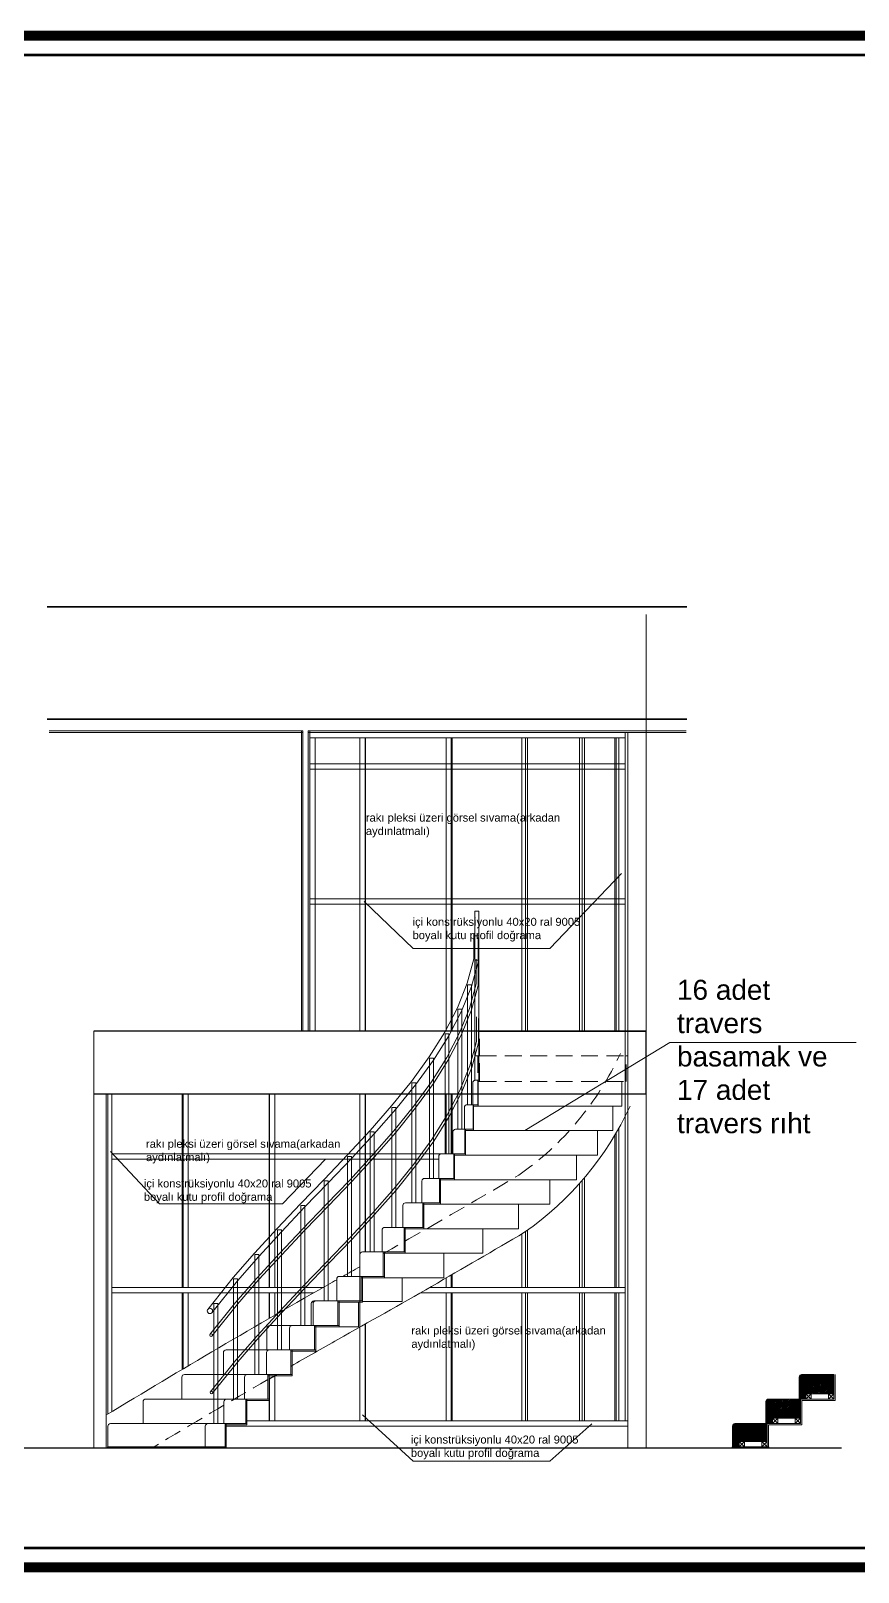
# Model space of a CAD drawing. Header units: millimetres. Extents: x 54215 to 67697, y 23496 to 56611.
# Drawn here: x 57232 to 57853, y 23598 to 24753 of the extents above; entities that cross this region are included whole.
import ezdxf

# ---------------------------------------------------------------- set-up
doc = ezdxf.new("R2010")
doc.units = ezdxf.units.MM
doc.linetypes.add('DASHED', pattern=[19.05, 12.7, -6.35])
for name, color, linetype, lineweight in [('no3_ahsap gorunus arka ince', 53, 'Continuous', 15), ('no3_ahsap gorunus on ince', 32, 'Continuous', 13), ('no3_duvar kaplama', 8, 'Continuous', 0), ('no3_duvar mevcut', 4, 'Continuous', 35), ('no3_döşeme kaplama trimli', 8, 'Continuous', 0), ('no3_kutu profil gorunus', 8, 'Continuous', 0), ('no3_kutuprofil kesit', 74, 'Continuous', 18), ('no3_lejand', 255, 'Continuous', 13), ('no3_tefriş arka ince', 65, 'Continuous', 13), ('no3_yazı duvar', 152, 'Continuous', 0), ('no3_yazı tefriş', 152, 'Continuous', 0)]:
    doc.layers.add(name, color=color, linetype=linetype, lineweight=lineweight)
for name, color, linetype, lineweight, true_color in [('no3_ahsap kesit on', 7, 'Continuous', 20, 0xfca103), ('no3_alçıpan kesit', 7, 'Continuous', 20, 0xf5003d), ('no3_tefriş ön ince', 7, 'Continuous', 18, 0x8c1aff)]:
    doc.layers.add(name, color=color, linetype=linetype, lineweight=lineweight, true_color=true_color)
doc.styles.get("Standard").update_dxf_attribs({"font": 'arial.ttf'})

msp = doc.modelspace()

# ---------------------------------------------------------------- hatches: boundary and pattern name
at = {"layer": 'no3_duvar kaplama'}
h = msp.add_hatch(dxfattribs=at)
h.set_pattern_fill('JIS_STN_2.5', color=256, scale=0.4)
h.set_pattern_definition([(45, (46579.7978, 5935.122), (-0.70710678, 0.70710678), []), (45, (46580.5038, 5935.122), (-0.70710678, 0.70710678), [0.48, -0.2])])
h.paths.add_polyline_path([(57834.287, 23745.833), (57810.287, 23745.833, 0.41421356), (57808.287, 23743.833), (57808.287, 23727.451), (57809.287, 23727.451), (57813.287, 23727.451), (57813.287, 23731.451), (57834.287, 23731.451)])
h = msp.add_hatch(dxfattribs=at)
h.set_pattern_fill('JIS_STN_2.5', color=256, scale=0.4)
h.set_pattern_definition([(45, (46554.7978, 5916.7397), (-0.70710678, 0.70710678), []), (45, (46555.5038, 5916.7397), (-0.70710678, 0.70710678), [0.48, -0.2])])
h.paths.add_polyline_path([(57809.287, 23727.451), (57785.287, 23727.451, 0.41421356), (57783.287, 23725.451), (57783.287, 23709.068), (57784.287, 23709.068), (57788.287, 23709.068), (57788.287, 23713.068), (57809.287, 23713.068)])
h = msp.add_hatch(dxfattribs=at)
h.set_pattern_fill('JIS_STN_2.5', color=256, scale=0.4)
h.set_pattern_definition([(45, (46529.7978, 5898.3573), (-0.70710678, 0.70710678), []), (45, (46530.5038, 5898.3573), (-0.70710678, 0.70710678), [0.48, -0.2])])
edge = h.paths.add_edge_path()
edge.add_line((57784.287, 23709.068), (57760.287, 23709.068))
edge.add_arc((57760.287, 23707.068), 2, 90, 180)
edge.add_line((57758.287, 23707.068), (57758.287, 23691.686))
edge.add_line((57758.287, 23691.686), (57759.287, 23691.686))
edge.add_line((57759.287, 23691.686), (57763.287, 23691.686))
edge.add_line((57763.287, 23691.686), (57763.287, 23695.686))
edge.add_line((57763.287, 23695.686), (57784.287, 23695.686))
edge.add_line((57784.287, 23695.686), (57784.287, 23709.068))

# ---------------------------------------------------------------- linework, layer by layer
for p, q in [((57568.441, 24003.186), (57693.441, 24003.186)), ((57839.905, 23690.686), (57003.61, 23690.686)), ((57289.674, 23690.686), (57289.674, 23691.686)), ((57289.674, 23691.686), (57362.708, 23691.686)), ((57362.708, 23691.686), (57377.551, 23691.686))]:
    msp.add_line(p, q)
at = {"color": 252, "const_width": 2.031}
msp.add_lwpolyline([(58449.655, 24230.129, -0.41421356), (58440.109, 24220.583), (58079.769, 24220.583, 0.41421356), (58055.905, 24196.72), (58055.905, 23964.768, 0.41421356), (58079.769, 23940.905), (58440.109, 23940.905, -0.41421356), (58449.655, 23931.359), (58449.655, 23615.714), (55711.249, 23615.714), (55711.249, 24735.078), (58449.655, 24735.078), (58449.655, 24230.129)], format="xyb", dxfattribs=at)
msp.add_lwpolyline([(57279.183, 23956.186), (57693.441, 23956.186), (57693.441, 24003.186), (57279.183, 24003.186)])
msp.add_lwpolyline([(57410.574, 23742.532, -0.00025532), (57416.281, 23745.833)], format="xyb")
msp.add_lwpolyline([(57758.287, 23691.686), (57785.287, 23691.686), (57785.287, 23690.686), (57758.287, 23690.686)], close=True)
at = {"layer": 'no3_ahsap gorunus arka ince'}
for p, q in [((57442.27, 23782.598), (57442.27, 23798.98)), ((57444.27, 23800.98), (57445.41, 23800.98)), ((57408.939, 23764.216), (57408.939, 23780.598)), ((57410.939, 23782.598), (57427.937, 23782.598)), ((57376.357, 23745.833), (57376.357, 23762.216)), ((57410.663, 23764.216), (57378.357, 23764.216)), ((57347.196, 23745.833), (57394.143, 23745.833)), ((57345.196, 23727.451), (57345.196, 23743.833)), ((57316.101, 23709.068), (57316.101, 23725.451)), ((57318.101, 23727.451), (57378.719, 23727.451)), ((57289.674, 23707.068), (57289.674, 23690.686)), ((57291.674, 23709.068), (57378.383, 23709.068))]:
    msp.add_line(p, q, dxfattribs=at)
for centre in [(57444.27, 23798.98), (57410.939, 23780.598), (57378.357, 23762.216), (57347.196, 23743.833), (57318.101, 23725.451), (57291.674, 23707.068)]:
    msp.add_arc(centre, 2, 90, 180, dxfattribs=at)
at = {"layer": 'no3_ahsap gorunus on ince'}
msp.add_lwpolyline([(57563.368, 23956.186), (57563.368, 23948.039), (57567.309, 23948.039), (57567.309, 23956.186)], dxfattribs=at)
for points in [[(57557.125, 23929.657), (57563.652, 23929.657), (57563.652, 23948.039), (57559.125, 23948.039, 0.41421356), (57557.125, 23946.039)], [(57548.566, 23911.274), (57557.543, 23911.274), (57557.543, 23929.657), (57550.566, 23929.657, 0.41421356), (57548.566, 23927.657)], [(57537.868, 23892.892), (57549.11, 23892.892), (57549.11, 23911.274), (57539.868, 23911.274, 0.41421356), (57537.868, 23909.274)], [(57525.253, 23874.51), (57538.527, 23874.51), (57538.527, 23892.892), (57527.253, 23892.892, 0.41421356), (57525.253, 23890.892)], [(57512.98, 23874.51), (57526.013, 23874.51), (57526.013, 23856.127), (57510.98, 23856.127), (57510.98, 23872.51, -0.41421356)], [(57495.346, 23837.745), (57511.826, 23837.745), (57511.826, 23856.127), (57497.346, 23856.127, 0.41421356), (57495.346, 23854.127)], [(57478.674, 23819.363), (57496.26, 23819.363), (57496.26, 23837.745), (57480.674, 23837.745, 0.41421356), (57478.674, 23835.745)], [(57461.308, 23800.98), (57479.636, 23800.98), (57479.636, 23819.363), (57463.308, 23819.363, 0.41421356), (57461.308, 23817.363)], [(57443.601, 23782.598), (57462.299, 23782.598), (57462.299, 23800.98), (57445.601, 23800.98, 0.41421356), (57443.601, 23798.98)], [(57425.937, 23764.216), (57444.606, 23764.216), (57444.606, 23782.598), (57427.937, 23782.598, 0.41421356), (57425.937, 23780.598)], [(57410.663, 23764.216), (57426.924, 23764.216), (57426.924, 23745.833), (57408.663, 23745.833), (57408.663, 23762.216, -0.41421356)], [(57394.143, 23745.833), (57409.619, 23745.833), (57409.619, 23727.451), (57392.143, 23727.451), (57392.143, 23743.833, -0.41421356)], [(57378.719, 23727.451), (57393.047, 23727.451), (57393.047, 23709.068), (57376.719, 23709.068), (57376.719, 23725.451, -0.41421356)], [(57364.708, 23709.068), (57377.551, 23709.068), (57377.551, 23691.686), (57362.708, 23691.686), (57362.708, 23707.068, -0.41421356)]]:
    msp.add_lwpolyline(points, format="xyb", close=True, dxfattribs=at)
at = {"layer": 'no3_ahsap kesit on'}
for points in [[(57834.287, 23745.833), (57810.287, 23745.833, 0.41421356), (57808.287, 23743.833), (57808.287, 23727.451), (57813.287, 23727.451), (57813.287, 23731.451), (57834.287, 23731.451)], [(57809.287, 23727.451), (57785.287, 23727.451, 0.41421356), (57783.287, 23725.451), (57783.287, 23709.068), (57788.287, 23709.068), (57788.287, 23713.068), (57809.287, 23713.068)], [(57784.287, 23709.068), (57760.287, 23709.068, 0.41421356), (57758.287, 23707.068), (57758.287, 23691.686), (57763.287, 23691.686), (57763.287, 23695.686), (57784.287, 23695.686)]]:
    msp.add_lwpolyline(points, format="xyb", dxfattribs=at)
at = {"layer": 'no3_alçıpan kesit'}
for p, q in [((57436.041, 24228.386), (57245.529, 24228.386)), ((57436.041, 24227.186), (57245.529, 24227.186)), ((57434.841, 24003.186), (57434.841, 24228.386)), ((57436.041, 24003.186), (57436.041, 24228.386)), ((57440.041, 24003.186), (57440.041, 24228.386)), ((57723.414, 24228.386), (57440.041, 24228.386)), ((57723.414, 24227.186), (57440.041, 24227.186)), ((57441.241, 24003.186), (57441.241, 24228.386))]:
    msp.add_line(p, q, dxfattribs=at)
at = {"layer": 'no3_duvar mevcut'}
for p, q in [((57244.126, 24321.268), (57723.916, 24321.268)), ((57244.126, 24237.21), (57723.916, 24237.21))]:
    msp.add_line(p, q, dxfattribs=at)
at = {"layer": 'no3_döşeme kaplama trimli', "linetype": 'DASHED'}
for points in [[(57496.26, 23836.537, 0.00391706), (57597.944, 23895.26, 0.13292939), (57674.107, 23986.476)], [(57324.328, 23691.686, -0.00383457), (57409.619, 23741.979)]]:
    msp.add_lwpolyline(points, format="xyb", dxfattribs=at)
at = {"layer": 'no3_kutu profil gorunus'}
for points in [[(57567.839, 24003.186), (57564.839, 24003.186), (57564.839, 24093.186), (57567.839, 24093.186)], [(57567.839, 23984.804), (57564.839, 23984.804), (57564.839, 24074.804), (57567.839, 24074.804)], [(57567.839, 23966.421), (57564.839, 23966.421), (57564.839, 24056.421), (57567.839, 24056.421)], [(57562.472, 23948.039), (57559.472, 23948.039), (57559.472, 24038.039), (57562.472, 24038.039)], [(57555.138, 23929.657), (57552.138, 23929.657), (57552.138, 24019.657), (57555.138, 24019.657)], [(57545.573, 23911.274), (57542.573, 23911.274), (57542.573, 24001.274), (57545.573, 24001.274)], [(57533.974, 23892.892), (57530.974, 23892.892), (57530.974, 23982.892), (57533.974, 23982.892)], [(57520.581, 23874.51), (57517.581, 23874.51), (57517.581, 23964.51), (57520.581, 23964.51)], [(57505.67, 23856.127), (57502.67, 23856.127), (57502.67, 23946.127), (57505.67, 23946.127)], [(57489.551, 23837.745), (57486.551, 23837.745), (57486.551, 23927.745), (57489.551, 23927.745)], [(57472.556, 23819.363), (57469.556, 23819.363), (57469.556, 23909.363), (57472.556, 23909.363)], [(57455.034, 23800.98), (57452.034, 23800.98), (57452.034, 23890.98), (57455.034, 23890.98)], [(57437.356, 23782.598), (57434.356, 23782.598), (57434.356, 23872.598), (57437.356, 23872.598)], [(57419.878, 23764.216), (57416.878, 23764.216), (57416.878, 23854.216), (57419.878, 23854.216)], [(57402.965, 23745.833), (57399.965, 23745.833), (57399.965, 23835.833), (57402.965, 23835.833)], [(57386.967, 23727.451), (57383.967, 23727.451), (57383.967, 23817.451), (57386.967, 23817.451)], [(57372.214, 23709.068), (57369.214, 23709.068), (57369.214, 23799.068), (57372.214, 23799.068)]]:
    msp.add_lwpolyline(points, close=True, dxfattribs=at)
for points in [[(57364.574, 23794.608), (57383.787, 23818.548), (57399.785, 23836.93), (57416.698, 23855.312), (57434.176, 23873.695), (57451.854, 23892.077), (57469.532, 23910.459), (57486.371, 23928.842), (57502.49, 23947.224), (57517.401, 23965.606), (57530.794, 23983.989), (57542.393, 24002.371), (57551.959, 24020.753), (57559.292, 24039.136), (57564.243, 24057.518), (57564.243, 24075.9)], [(57367.68, 23792.085), (57386.893, 23816.025), (57402.891, 23834.407), (57419.804, 23852.789), (57437.282, 23871.172), (57454.96, 23889.554), (57472.638, 23907.937), (57489.477, 23926.319), (57505.596, 23944.701), (57520.507, 23963.084), (57533.9, 23981.466), (57545.499, 23999.848), (57555.065, 24018.231), (57562.398, 24036.613), (57567.349, 24054.995), (57567.349, 24073.378)], [(57366.188, 23775.798), (57385.401, 23799.738), (57401.4, 23818.12), (57418.312, 23836.502), (57435.79, 23854.885), (57453.468, 23873.267), (57471.147, 23891.65), (57487.986, 23910.032), (57504.105, 23928.414), (57519.015, 23946.797), (57532.409, 23965.179), (57544.008, 23983.561), (57553.573, 24001.944), (57560.907, 24020.326), (57565.857, 24038.708), (57565.857, 24057.091)], [(57367.68, 23774.663), (57386.893, 23798.602), (57402.891, 23816.984), (57419.804, 23835.367), (57437.282, 23853.749), (57454.96, 23872.131), (57472.638, 23890.514), (57489.477, 23908.896), (57505.596, 23927.278), (57520.507, 23945.661), (57533.9, 23964.043), (57545.499, 23982.426), (57555.065, 24000.808), (57562.398, 24019.19), (57567.349, 24037.573), (57567.349, 24055.955)], [(57366.427, 23732.629), (57385.64, 23756.568), (57401.638, 23774.95), (57418.551, 23793.333), (57436.029, 23811.715), (57453.707, 23830.097), (57471.385, 23848.48), (57488.224, 23866.862), (57504.343, 23885.245), (57519.254, 23903.627), (57532.647, 23922.009), (57544.246, 23940.392), (57553.812, 23958.774), (57561.145, 23977.156), (57566.096, 23995.539), (57566.096, 24013.921)], [(57367.918, 23731.493), (57387.131, 23755.432), (57403.13, 23773.815), (57420.042, 23792.197), (57437.52, 23810.579), (57455.198, 23828.962), (57472.877, 23847.344), (57489.715, 23865.726), (57505.835, 23884.109), (57520.745, 23902.491), (57534.138, 23920.873), (57545.738, 23939.256), (57555.303, 23957.638), (57562.637, 23976.021), (57567.587, 23994.403), (57567.587, 24012.785)]]:
    msp.add_lwpolyline(points, dxfattribs=at)
for centre, radius in [((57366.254, 23793.512), 2), ((57367.123, 23775.411), 1), ((57367.362, 23732.242), 1)]:
    msp.add_circle(centre, radius, dxfattribs=at)
at = {"layer": 'no3_kutuprofil kesit'}
for p, q in [((57441.241, 24227.186), (57677.741, 24227.186)), ((57441.241, 24223.186), (57677.741, 24223.186)), ((57441.241, 24003.186), (57441.241, 24223.186)), ((57445.196, 24003.186), (57445.196, 24223.186)), ((57478.672, 24003.186), (57478.672, 24223.186)), ((57482.626, 24003.186), (57482.626, 24223.186)), ((57482.927, 24003.186), (57482.927, 24223.186)), ((57543.554, 24003.186), (57543.554, 24223.186)), ((57547.179, 24003.186), (57547.179, 24223.186)), ((57548.018, 24003.186), (57548.018, 24223.186)), ((57600.108, 24003.186), (57600.108, 24223.186)), ((57603.061, 24003.186), (57603.061, 24223.186)), ((57604.41, 24003.186), (57604.41, 24223.186)), ((57643.456, 24003.186), (57643.456, 24223.186)), ((57645.485, 24003.186), (57645.485, 24223.186)), ((57647.208, 24003.186), (57647.208, 24223.186)), ((57670.023, 24003.186), (57670.023, 24223.186)), ((57671.022, 24003.186), (57671.022, 24223.186)), ((57672.958, 24003.186), (57672.958, 24223.186)), ((57677.741, 24003.186), (57677.741, 24227.186)), ((57679.741, 23956.186), (57679.741, 24227.186)), ((57441.241, 24203.585), (57677.741, 24203.585)), ((57441.241, 24199.585), (57677.741, 24199.585)), ((57441.241, 24102.488), (57677.741, 24102.488)), ((57441.241, 24098.488), (57677.741, 24098.488)), ((57677.741, 23711.091), (57677.741, 24003.186)), ((57679.741, 23690.686), (57679.741, 24003.186)), ((57288.337, 23690.686), (57288.337, 23956.186)), ((57289.674, 23716.163), (57289.674, 23956.186)), ((57292.65, 23717.97), (57292.65, 23956.186)), ((57345.52, 23811.188), (57345.52, 23956.186)), ((57346.217, 23811.188), (57346.217, 23956.186)), ((57349.856, 23811.188), (57349.856, 23956.186)), ((57410.744, 23811.188), (57410.744, 23956.186)), ((57411, 23811.188), (57411, 23956.186)), ((57414.967, 23811.188), (57414.967, 23956.186)), ((57478.672, 23711.091), (57478.672, 23956.186)), ((57478.672, 23940.499), (57478.672, 23956.186)), ((57482.626, 23837.745), (57482.626, 23956.186)), ((57482.927, 23837.745), (57482.927, 23956.186)), ((57543.554, 23911.274), (57543.554, 23956.186)), ((57547.179, 23911.274), (57547.179, 23956.186)), ((57548.018, 23911.274), (57548.018, 23956.186)), ((57672.958, 23811.188), (57672.958, 23930.54)), ((57670.023, 23811.188), (57670.023, 23925.446)), ((57671.022, 23811.188), (57671.022, 23927.146)), ((57292.65, 23911.286), (57539.868, 23911.286)), ((57292.65, 23907.286), (57537.868, 23907.286)), ((57643.456, 23811.188), (57643.456, 23889.083)), ((57645.485, 23811.188), (57645.485, 23891.395)), ((57647.208, 23811.188), (57647.208, 23893.408)), ((57600.108, 23811.188), (57600.108, 23851.196)), ((57603.061, 23811.188), (57603.061, 23853.022)), ((57604.41, 23811.188), (57604.41, 23853.979)), ((57543.554, 23811.188), (57543.554, 23818.296)), ((57547.179, 23811.188), (57547.179, 23820.385)), ((57548.018, 23811.188), (57548.018, 23820.869)), ((57292.622, 23807.188), (57444.287, 23807.188)), ((57292.65, 23811.188), (57451.313, 23811.188)), ((57345.52, 23749.71), (57345.52, 23807.188)), ((57346.217, 23750.124), (57346.217, 23807.188)), ((57349.856, 23752.282), (57349.856, 23807.188)), ((57410.744, 23787.929), (57410.744, 23807.188)), ((57411, 23788.077), (57411, 23807.188)), ((57414.967, 23790.368), (57414.967, 23807.188)), ((57524.202, 23807.188), (57677.741, 23807.188)), ((57531.186, 23811.188), (57677.741, 23811.188)), ((57543.554, 23711.091), (57543.554, 23807.188)), ((57547.179, 23711.091), (57547.179, 23807.188)), ((57548.018, 23711.091), (57548.018, 23807.188)), ((57600.108, 23711.091), (57600.108, 23807.188)), ((57603.061, 23711.091), (57603.061, 23807.188)), ((57604.41, 23711.091), (57604.41, 23807.188)), ((57643.456, 23711.091), (57643.456, 23807.188)), ((57645.485, 23711.091), (57645.485, 23807.188)), ((57647.208, 23711.091), (57647.208, 23807.188)), ((57670.023, 23711.091), (57670.023, 23807.188)), ((57671.022, 23711.091), (57671.022, 23807.188)), ((57672.958, 23711.091), (57672.958, 23807.188)), ((57482.626, 23711.091), (57482.626, 23783.584)), ((57482.927, 23711.091), (57482.927, 23783.753)), ((57414.967, 23711.091), (57414.967, 23745.074)), ((57410.744, 23711.091), (57410.744, 23742.631)), ((57411, 23711.091), (57411, 23742.779)), ((57813.287, 23731.451), (57817.287, 23727.451)), ((57817.287, 23731.451), (57813.287, 23727.451)), ((57830.287, 23731.451), (57834.287, 23727.451)), ((57834.287, 23731.451), (57830.287, 23727.451)), ((57679.741, 23711.091), (57393.95, 23711.091)), ((57788.287, 23713.068), (57792.287, 23709.068)), ((57792.287, 23713.068), (57788.287, 23709.068)), ((57805.287, 23713.068), (57809.287, 23709.068)), ((57809.287, 23713.068), (57805.287, 23709.068)), ((57378.383, 23707.091), (57679.741, 23707.091)), ((57763.287, 23695.686), (57767.287, 23691.686)), ((57767.287, 23695.686), (57763.287, 23691.686)), ((57780.287, 23695.686), (57784.287, 23691.686)), ((57784.287, 23695.686), (57780.287, 23691.686))]:
    msp.add_line(p, q, dxfattribs=at)
for points in [[(57567.453, 23956.186), (57567.453, 23948.039), (57567.309, 23948.039), (57567.309, 23956.186)], [(57834.287, 23745.833), (57834.287, 23727.451), (57809.287, 23727.451), (57809.287, 23709.068), (57784.287, 23709.068), (57784.287, 23691.686)], [(57835.287, 23745.833), (57835.287, 23726.451), (57810.287, 23726.451), (57810.287, 23708.068), (57785.287, 23708.068), (57785.287, 23691.686)]]:
    msp.add_lwpolyline(points, dxfattribs=at)
for points in [[(57563.652, 23948.039), (57563.936, 23948.039), (57563.936, 23929.657), (57563.652, 23929.657)], [(57563.652, 23948.039), (57567.453, 23948.039), (57567.453, 23947.039), (57563.652, 23947.039)], [(57557.543, 23929.657), (57557.962, 23929.657), (57557.962, 23911.274), (57557.543, 23911.274)], [(57557.543, 23929.657), (57563.936, 23929.657), (57563.936, 23928.657), (57557.543, 23928.657)], [(57549.11, 23911.274), (57549.655, 23911.274), (57549.655, 23892.892), (57549.11, 23892.892)], [(57549.11, 23911.274), (57557.962, 23911.274), (57557.962, 23910.274), (57549.11, 23910.274)], [(57538.527, 23892.892), (57539.186, 23892.892), (57539.186, 23874.51), (57538.527, 23874.51)], [(57538.527, 23892.892), (57549.655, 23892.892), (57549.655, 23891.892), (57538.527, 23891.892)], [(57526.013, 23874.51), (57526.773, 23874.51), (57526.773, 23856.127), (57526.013, 23856.127)], [(57526.013, 23874.51), (57539.186, 23874.51), (57539.186, 23873.51), (57526.013, 23873.51)], [(57511.826, 23856.127), (57512.671, 23856.127), (57512.671, 23837.745), (57511.826, 23837.745)], [(57511.826, 23856.127), (57526.773, 23856.127), (57526.773, 23855.127), (57511.826, 23855.127)], [(57496.26, 23837.745), (57497.173, 23837.745), (57497.173, 23819.363), (57496.26, 23819.363)], [(57496.26, 23837.745), (57512.671, 23837.745), (57512.671, 23836.745), (57496.26, 23836.745)], [(57479.636, 23819.363), (57480.599, 23819.363), (57480.599, 23800.98), (57479.636, 23800.98)], [(57479.636, 23819.363), (57497.173, 23819.363), (57497.173, 23818.363), (57479.636, 23818.363)], [(57462.299, 23800.98), (57463.29, 23800.98), (57463.29, 23782.598), (57462.299, 23782.598)], [(57462.299, 23800.98), (57480.599, 23800.98), (57480.599, 23799.98), (57462.299, 23799.98)], [(57444.606, 23782.598), (57445.606, 23782.598), (57445.606, 23764.216), (57444.606, 23764.216)], [(57444.606, 23782.598), (57463.29, 23782.598), (57463.29, 23781.598), (57444.606, 23781.598)], [(57426.924, 23764.216), (57427.912, 23764.216), (57427.912, 23745.833), (57426.924, 23745.833)], [(57426.924, 23764.216), (57445.606, 23764.216), (57445.606, 23763.216), (57426.924, 23763.216)], [(57409.619, 23745.833), (57410.574, 23745.833), (57410.574, 23727.451), (57409.619, 23727.451)], [(57409.619, 23745.833), (57427.912, 23745.833), (57427.912, 23744.833), (57409.619, 23744.833)], [(57393.047, 23727.451), (57393.95, 23727.451), (57393.95, 23709.068), (57393.047, 23709.068)], [(57393.047, 23727.451), (57410.574, 23727.451), (57410.574, 23726.451), (57393.047, 23726.451)], [(57813.287, 23727.451), (57817.287, 23727.451), (57817.287, 23731.451), (57813.287, 23731.451)], [(57830.287, 23727.451), (57834.287, 23727.451), (57834.287, 23731.451), (57830.287, 23731.451)], [(57788.287, 23709.068), (57792.287, 23709.068), (57792.287, 23713.068), (57788.287, 23713.068)], [(57805.287, 23709.068), (57809.287, 23709.068), (57809.287, 23713.068), (57805.287, 23713.068)], [(57377.551, 23709.068), (57378.383, 23709.068), (57378.383, 23690.686), (57377.551, 23690.686)], [(57377.551, 23709.068), (57393.95, 23709.068), (57393.95, 23708.068), (57377.551, 23708.068)], [(57763.287, 23691.686), (57767.287, 23691.686), (57767.287, 23695.686), (57763.287, 23695.686)], [(57780.287, 23691.686), (57784.287, 23691.686), (57784.287, 23695.686), (57780.287, 23695.686)]]:
    msp.add_lwpolyline(points, close=True, dxfattribs=at)
at = {"layer": 'no3_lejand', "color": 1, "const_width": 7.466}
msp.add_lwpolyline([(58463.973, 23601.396), (55696.931, 23601.396), (55696.931, 24749.396), (58463.973, 24749.396), (58463.973, 24230.129, -0.41421356), (58440.109, 24206.265), (58079.769, 24206.265, 0.41421356), (58070.223, 24196.72), (58070.223, 23964.768, 0.41421356), (58079.769, 23955.223), (58440.109, 23955.223, -0.41421356), (58463.973, 23931.359), (58463.973, 23601.396)], format="xyb", dxfattribs=at)
at = {"layer": 'no3_tefriş arka ince', "linetype": 'DASHED'}
for p, q in [((57568.441, 23984.804), (57568.441, 24003.186)), ((57679.741, 23984.804), (57679.741, 24003.186)), ((57568.441, 23984.804), (57678.441, 23984.804)), ((57678.441, 23965.421), (57678.441, 23984.804)), ((57678.441, 23984.804), (57679.741, 23984.804)), ((57568.441, 23965.421), (57678.441, 23965.421))]:
    msp.add_line(p, q, dxfattribs=at)
at = {"layer": 'no3_tefriş arka ince'}
for p, q in [((57675.318, 23947.039), (57675.318, 23965.421)), ((57567.453, 23947.039), (57675.318, 23947.039)), ((57668.443, 23928.657), (57668.443, 23947.039)), ((57563.936, 23928.657), (57668.443, 23928.657)), ((57656.952, 23910.274), (57656.952, 23928.657)), ((57557.962, 23910.274), (57656.952, 23910.274)), ((57641.333, 23891.892), (57641.333, 23910.274)), ((57549.655, 23891.892), (57641.333, 23891.892)), ((57621.158, 23873.51), (57621.158, 23891.892)), ((57539.186, 23873.51), (57621.158, 23873.51)), ((57597.596, 23855.127), (57597.596, 23873.51)), ((57526.773, 23855.127), (57597.596, 23855.127)), ((57570.881, 23836.745), (57570.881, 23855.127)), ((57512.671, 23836.745), (57570.881, 23836.745)), ((57541.688, 23818.363), (57541.688, 23836.745)), ((57497.173, 23818.363), (57541.688, 23818.363)), ((57510.332, 23800.48), (57510.332, 23818.363)), ((57477.64, 23781.598), (57477.64, 23799.98)), ((57480.599, 23800.48), (57510.332, 23800.48)), ((57463.29, 23781.598), (57477.64, 23781.598))]:
    msp.add_line(p, q, dxfattribs=at)
at = {"layer": 'no3_tefriş arka ince', "linetype": 'DASHED'}
for points in [[(57567.166, 23966.421), (57568.441, 23966.421), (57568.441, 23984.804), (57567.166, 23984.804)], [(57567.309, 23966.421), (57568.441, 23966.421), (57568.441, 23965.421), (57567.309, 23965.421)]]:
    msp.add_lwpolyline(points, close=True, dxfattribs=at)
msp.add_lwpolyline([(57567.309, 23956.812), (57567.309, 23966.421), (57565.368, 23966.421, 0.41421356), (57563.368, 23964.421), (57563.368, 23956.812)], format="xyb", dxfattribs=at)
msp.add_lwpolyline([(57567.309, 23956.812), (57567.309, 23966.421), (57567.453, 23966.421), (57567.453, 23956.812)], dxfattribs=at)
at = {"layer": 'no3_tefriş arka ince'}
for points in [[(57426.924, 23751.969, -0.00157432), (57462.226, 23772.129, 0.00538014), (57602.27, 23852.467, 0.13327491), (57681.374, 23947.075)], [(57465.811, 23819.363, 0.00049227), (57478.674, 23826.595)], [(57288.182, 23715.256, -0.00763108), (57458.3, 23815.155, 0.00011497), (57461.308, 23816.839, 0.00011497)]]:
    msp.add_lwpolyline(points, format="xyb", dxfattribs=at)
at = {"layer": 'no3_tefriş ön ince'}
for p, q in [((57693.441, 23956.186), (57693.441, 24315.686)), ((57279.183, 23690.686), (57279.183, 24003.186)), ((57693.441, 23690.686), (57693.441, 24003.186))]:
    msp.add_line(p, q, dxfattribs=at)
at = {"layer": 'no3_yazı duvar'}
for points in [[(57481.86, 24100.38), (57518.648, 24065.298), (57621.091, 24065.298), (57675.091, 24121.376)], [(57291.525, 23912.944), (57328.313, 23873.788), (57420.641, 23873.788), (57452.967, 23907.286)], [(57480.702, 23715.559), (57518.648, 23680.789), (57621.091, 23680.789), (57652.812, 23708.741)]]:
    msp.add_lwpolyline(points, dxfattribs=at)
at = {"layer": 'no3_yazı tefriş'}
msp.add_lwpolyline([(57602.536, 23928.657), (57711.35, 23994.709), (57851.11, 23994.709)], dxfattribs=at)

# ---------------------------------------------------------------- texts
at = {"layer": 'no3_yazı duvar', "char_height": 6, "attachment_point": 1}
for s, insert, width in [('rakı pleksi üzeri görsel sıvama(arkadan aydınlatmalı)', (57483.184, 24166.314), 163.48412), ('içi konstrüksiyonlu 40x20 ral 9005 boyalı kutu profil doğrama', (57518.229, 24088.212), 143.81258), ('rakı pleksi üzeri görsel sıvama(arkadan aydınlatmalı)', (57318.25, 23921.832), 163.48412), ('içi konstrüksiyonlu 40x20 ral 9005 boyalı kutu profil doğrama', (57316.665, 23892.048), 143.81258), ('rakı pleksi üzeri görsel sıvama(arkadan aydınlatmalı)', (57517.354, 23781.846), 163.48412), ('içi konstrüksiyonlu 40x20 ral 9005 boyalı kutu profil doğrama', (57516.946, 23700.084), 143.81258)]:
    msp.add_mtext(s, dxfattribs=dict(at, insert=insert, width=width))
at = {"layer": 'no3_yazı tefriş', "extrusion": (1.38808e-07, 2.56536e-07, 1), "insert": (57716.607, 23984.142), "char_height": 15, "width": 115.91784, "attachment_point": 4, "text_direction": (1, 0, 0)}
msp.add_mtext('16 adet travers basamak ve 17 adet travers rıht', dxfattribs=at)

doc.saveas('drawing.dxf')
